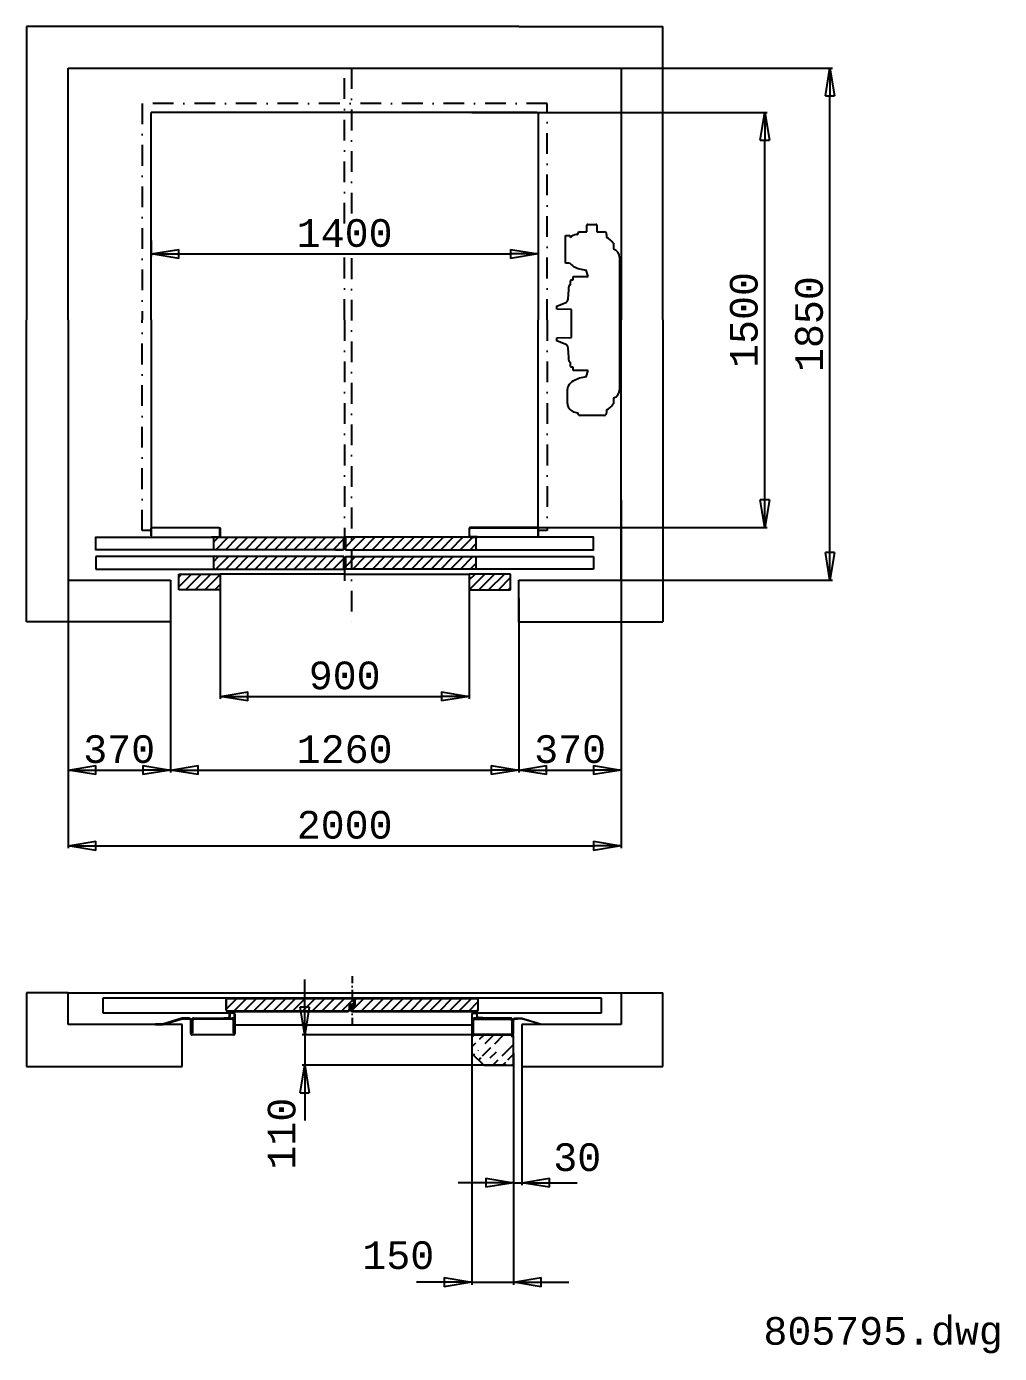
# Model space of a CAD drawing. Extents: x 29716 to 54257, y -8238 to 9896.
# Drawn here: x 29902 to 33419, y -7548 to -2755 of the extents above; entities that cross this region are included whole.
import ezdxf

# ---------------------------------------------------------------- set-up
doc = ezdxf.new("R2010")
doc.units = 0
doc.header["$LTSCALE"] = 50
doc.header["$MEASUREMENT"] = 0
doc.linetypes.add('DASHDOT', pattern=[1, 0.5, -0.25, 0, -0.25])
doc.layers.get('0').update_dxf_attribs({"linetype": 'CONTINUOUS'})
doc.layers.get('Defpoints').update_dxf_attribs({"linetype": 'CONTINUOUS'})
for name, color, linetype in [('CONT_35', 250, 'CONTINUOUS'), ('CONT_70', 5, 'CONTINUOUS'), ('DASHD_35', 40, 'DASHDOT'), ('DIM', 7, 'CONTINUOUS'), ('HATCH_35', 6, 'CONTINUOUS'), ('TEXT_50', 7, 'CONTINUOUS')]:
    doc.layers.add(name, color=color, linetype=linetype)
doc.styles.get("Standard").update_dxf_attribs({"font": 'monotxt'})
doc.dimstyles.get("Standard").update_dxf_attribs({"dimscale": 50, "dimtxt": 2, "dimasz": 2, "dimexe": 0.18, "dimexo": 0, "dimgap": 0.5, "dimtad": 1, "dimdec": 0, "dimrnd": 1, "dimzin": 0, "dimdsep": 46, "dimtxsty": 'Standard', "dimblk": 'CLOSED', "dimcen": 0.09, "dimadec": 0, "dimazin": 0, "dimtfac": 1, "dimtdec": 0, "dimtmove": 2, "dimatfit": 0, "dimldrblk": 'CLOSED', "dimfxl": 1, "dimtolj": 1, "dimtzin": 0, "dimarcsym": 0})
pattern_1 = [(45, (23997.07059427072, -83040.81487310019), (-17.67766952966369, 17.67766952966369), [])]

# ---------------------------------------------------------------- blocks, each defined once
blk = doc.blocks.new('_Closed')
at = {"color": 0, "linetype": 'Continuous', "lineweight": -2}
for p, q in [((-1, 0.1666666666666667), (0, 0)), ((-1, 0.1666666666666667), (-1, -0.1666666666666667)), ((0, 0), (-1, -0.1666666666666667)), ((0, 0), (-1, 0))]:
    blk.add_line(p, q, dxfattribs=at)
blk = doc.blocks.new('*D171')
at = {"layer": 'Defpoints', "color": 0, "transparency": 16777216}
for p in [(31594.35706266694, -6397.323669438657), (30907.97879953669, -6507.352669437328), (31635.61480866692, -6507.352669437328)]:
    blk.add_point(p, dxfattribs=at)
at = {"layer": 'DIM', "color": 0, "lineweight": -2, "transparency": 16777216}
for p, q in [((30907.97879953669, -6297.323669438657), (30907.97879953669, -6197.323669438657)), ((31594.35706266694, -6397.323669438657), (30898.97879953669, -6397.323669438657)), ((30907.97879953669, -6397.323669438657), (30907.97879953669, -6507.352669437328)), ((31635.61480866692, -6507.352669437328), (30898.97879953669, -6507.352669437328)), ((30907.97879953669, -6607.352669437328), (30907.97879953669, -6707.352669437328))]:
    blk.add_line(p, q, dxfattribs=at)
at = {"layer": 'DIM', "color": 0, "lineweight": -2, "transparency": 16777216, "xscale": 100, "yscale": 100, "zscale": 100}
for p, rotation in [((30907.97879953669, -6397.323669438657), 270), ((30907.97879953669, -6507.352669437328), 90)]:
    blk.add_blockref('_Closed', p, dxfattribs=dict(at, rotation=rotation))
at = {"layer": 'DIM', "color": 0, "transparency": 16777216, "insert": (30825.2689341545, -6754.40676505085), "char_height": 100, "attachment_point": 5, "rotation": 90}
blk.add_mtext('\\A1;110', dxfattribs=at)
blk = doc.blocks.new('*D161')
at = {"layer": 'Defpoints', "color": 0, "transparency": 16777216}
for p in [(31512.55568916334, -6444.530486938979), (31662.59918916335, -6463.668721439112), (31662.59918916335, -7291.00609189266)]:
    blk.add_point(p, dxfattribs=at)
at = {"layer": 'DIM', "color": 0, "lineweight": -2, "transparency": 16777216}
for p, q in [((31512.55568916334, -6444.530486938979), (31512.55568916334, -7300.00609189266)), ((31662.59918916335, -6463.668721439112), (31662.59918916335, -7300.00609189266)), ((31412.55568916334, -7291.00609189266), (31312.55568916334, -7291.00609189266)), ((31512.55568916334, -7291.00609189266), (31662.59918916335, -7291.00609189266)), ((31762.59918916335, -7291.00609189266), (31862.59918916335, -7291.00609189266))]:
    blk.add_line(p, q, dxfattribs=at)
at = {"layer": 'DIM', "color": 0, "lineweight": -2, "transparency": 16777216, "xscale": 100, "yscale": 100, "zscale": 100}
blk.add_blockref('_Closed', (31512.55568916334, -7291.00609189266), dxfattribs=at)
at = {"layer": 'DIM', "color": 0, "lineweight": -2, "transparency": 16777216, "xscale": 100, "yscale": 100, "zscale": 100, "rotation": 180}
blk.add_blockref('_Closed', (31662.59918916335, -7291.00609189266), dxfattribs=at)
at = {"layer": 'DIM', "color": 0, "transparency": 16777216, "insert": (31246.3304372216, -7193.960868294495), "char_height": 100, "attachment_point": 5}
blk.add_mtext('\\A1;150', dxfattribs=at)
blk = doc.blocks.new('*D162')
at = {"layer": 'Defpoints', "color": 0, "transparency": 16777216}
for p in [(32052.33618916691, -4465.802199439378), (30052.33618916691, -4539.202199439052), (32052.33618916691, -5714.262199438991)]:
    blk.add_point(p, dxfattribs=at)
at = {"layer": 'DIM', "color": 0, "lineweight": -2, "transparency": 16777216}
for p, q in [((32052.33618916691, -4465.802199439378), (32052.33618916691, -5723.262199438991)), ((30052.33618916691, -4539.202199439052), (30052.33618916691, -5723.262199438991)), ((30152.33618916691, -5714.262199438991), (31952.33618916691, -5714.262199438991))]:
    blk.add_line(p, q, dxfattribs=at)
at = {"layer": 'DIM', "color": 0, "lineweight": -2, "transparency": 16777216, "xscale": 100, "yscale": 100, "zscale": 100, "rotation": 180}
blk.add_blockref('_Closed', (30052.33618916691, -5714.262199438991), dxfattribs=at)
at = {"layer": 'DIM', "color": 0, "lineweight": -2, "transparency": 16777216, "xscale": 100, "yscale": 100, "zscale": 100}
blk.add_blockref('_Closed', (32052.33618916691, -5714.262199438991), dxfattribs=at)
at = {"layer": 'DIM', "color": 0, "transparency": 16777216, "insert": (31052.33618916691, -5639.262199438991), "char_height": 100, "attachment_point": 5}
blk.add_mtext('\\A1;2000', dxfattribs=at)
blk = doc.blocks.new('*D163')
at = {"layer": 'Defpoints', "color": 0, "transparency": 16777216}
for p in [(30422.33618916375, -4821.602199439104), (31682.33618916365, -4834.202199438761), (31682.33618916365, -5440.822199438872)]:
    blk.add_point(p, dxfattribs=at)
at = {"layer": 'DIM', "color": 0, "lineweight": -2, "transparency": 16777216}
for p, q in [((30422.33618916375, -4821.602199439104), (30422.33618916375, -5449.822199438872)), ((31682.33618916365, -4834.202199438761), (31682.33618916365, -5449.822199438872)), ((30522.33618916375, -5440.822199438872), (31582.33618916365, -5440.822199438872))]:
    blk.add_line(p, q, dxfattribs=at)
at = {"layer": 'DIM', "color": 0, "lineweight": -2, "transparency": 16777216, "xscale": 100, "yscale": 100, "zscale": 100, "rotation": 180}
blk.add_blockref('_Closed', (30422.33618916375, -5440.822199438872), dxfattribs=at)
at = {"layer": 'DIM', "color": 0, "lineweight": -2, "transparency": 16777216, "xscale": 100, "yscale": 100, "zscale": 100}
blk.add_blockref('_Closed', (31682.33618916365, -5440.822199438872), dxfattribs=at)
at = {"layer": 'DIM', "color": 0, "transparency": 16777216, "insert": (31052.3361891637, -5365.822199438872), "char_height": 100, "attachment_point": 5}
blk.add_mtext('\\A1;1260', dxfattribs=at)
blk = doc.blocks.new('*D164')
at = {"layer": 'Defpoints', "color": 0, "transparency": 16777216}
for p in [(30602.33618916373, -4768.802199439261), (31502.33618916368, -4763.602199438929), (31502.33618916368, -5174.712199439119)]:
    blk.add_point(p, dxfattribs=at)
at = {"layer": 'DIM', "color": 0, "lineweight": -2, "transparency": 16777216}
for p, q in [((30602.33618916373, -4768.802199439261), (30602.33618916373, -5183.712199439119)), ((31502.33618916368, -4763.602199438929), (31502.33618916368, -5183.712199439119)), ((30702.33618916373, -5174.712199439119), (31402.33618916368, -5174.712199439119))]:
    blk.add_line(p, q, dxfattribs=at)
at = {"layer": 'DIM', "color": 0, "lineweight": -2, "transparency": 16777216, "xscale": 100, "yscale": 100, "zscale": 100, "rotation": 180}
blk.add_blockref('_Closed', (30602.33618916373, -5174.712199439119), dxfattribs=at)
at = {"layer": 'DIM', "color": 0, "lineweight": -2, "transparency": 16777216, "xscale": 100, "yscale": 100, "zscale": 100}
blk.add_blockref('_Closed', (31502.33618916368, -5174.712199439119), dxfattribs=at)
at = {"layer": 'DIM', "color": 0, "transparency": 16777216, "insert": (31052.3361891637, -5099.712199439119), "char_height": 100, "attachment_point": 5}
blk.add_mtext('\\A1;900', dxfattribs=at)
blk = doc.blocks.new('*D165')
at = {"layer": 'Defpoints', "color": 0, "transparency": 16777216}
for p in [(30352.336189163, -3528.302199439378), (31752.33618916368, -3565.002199439215), (31752.33618916368, -3576.502199439011)]:
    blk.add_point(p, dxfattribs=at)
at = {"layer": 'DIM', "color": 0, "lineweight": -2, "transparency": 16777216}
for p, q in [((30352.336189163, -3528.302199439378), (30352.336189163, -3585.502199439011)), ((30452.336189163, -3576.502199439011), (31652.33618916368, -3576.502199439011)), ((31752.33618916368, -3565.002199439215), (31752.33618916368, -3585.502199439011))]:
    blk.add_line(p, q, dxfattribs=at)
at = {"layer": 'DIM', "color": 0, "lineweight": -2, "transparency": 16777216, "xscale": 100, "yscale": 100, "zscale": 100, "rotation": 180}
blk.add_blockref('_Closed', (30352.336189163, -3576.502199439011), dxfattribs=at)
at = {"layer": 'DIM', "color": 0, "lineweight": -2, "transparency": 16777216, "xscale": 100, "yscale": 100, "zscale": 100}
blk.add_blockref('_Closed', (31752.33618916368, -3576.502199439011), dxfattribs=at)
at = {"layer": 'DIM', "color": 0, "transparency": 16777216, "insert": (31052.33618916334, -3501.502199439011), "char_height": 100, "attachment_point": 5}
blk.add_mtext('\\A1;1400', dxfattribs=at)
blk = doc.blocks.new('*D166')
at = {"layer": 'Defpoints', "color": 0, "transparency": 16777216}
for p in [(30052.33618916691, -4653.502199439418), (30422.33618916371, -4836.302199438825), (30422.33618916371, -5440.822199438872)]:
    blk.add_point(p, dxfattribs=at)
at = {"layer": 'DIM', "color": 0, "lineweight": -2, "transparency": 16777216}
for p, q in [((30052.33618916691, -4653.502199439418), (30052.33618916691, -5449.822199438872)), ((30422.33618916371, -4836.302199438825), (30422.33618916371, -5449.822199438872)), ((30152.33618916691, -5440.822199438872), (30322.33618916371, -5440.822199438872))]:
    blk.add_line(p, q, dxfattribs=at)
at = {"layer": 'DIM', "color": 0, "lineweight": -2, "transparency": 16777216, "xscale": 100, "yscale": 100, "zscale": 100, "rotation": 180}
blk.add_blockref('_Closed', (30052.33618916691, -5440.822199438872), dxfattribs=at)
at = {"layer": 'DIM', "color": 0, "lineweight": -2, "transparency": 16777216, "xscale": 100, "yscale": 100, "zscale": 100}
blk.add_blockref('_Closed', (30422.33618916371, -5440.822199438872), dxfattribs=at)
at = {"layer": 'DIM', "color": 0, "transparency": 16777216, "insert": (30237.33618916531, -5365.822199438872), "char_height": 100, "attachment_point": 5}
blk.add_mtext('\\A1;370', dxfattribs=at)
blk = doc.blocks.new('*D167')
at = {"layer": 'Defpoints', "color": 0, "transparency": 16777216}
for p in [(31662.59918916335, -6463.276414139486), (31692.40788916363, -6468.743287539196), (31692.40788916363, -6931.545970383769)]:
    blk.add_point(p, dxfattribs=at)
at = {"layer": 'DIM', "color": 0, "lineweight": -2, "transparency": 16777216}
for p, q in [((31662.59918916335, -6463.276414139486), (31662.59918916335, -6940.545970383769)), ((31692.40788916363, -6468.743287539196), (31692.40788916363, -6940.545970383769)), ((31562.59918916335, -6931.545970383769), (31462.59918916335, -6931.545970383769)), ((31662.59918916335, -6931.545970383769), (31692.40788916363, -6931.545970383769)), ((31792.40788916363, -6931.545970383769), (31892.40788916363, -6931.545970383769))]:
    blk.add_line(p, q, dxfattribs=at)
at = {"layer": 'DIM', "color": 0, "lineweight": -2, "transparency": 16777216, "xscale": 100, "yscale": 100, "zscale": 100}
blk.add_blockref('_Closed', (31662.59918916335, -6931.545970383769), dxfattribs=at)
at = {"layer": 'DIM', "color": 0, "lineweight": -2, "transparency": 16777216, "xscale": 100, "yscale": 100, "zscale": 100, "rotation": 180}
blk.add_blockref('_Closed', (31692.40788916363, -6931.545970383769), dxfattribs=at)
at = {"layer": 'DIM', "color": 0, "transparency": 16777216, "insert": (31893.17854078643, -6839.875619621568), "char_height": 100, "attachment_point": 5}
blk.add_mtext('\\A1;30', dxfattribs=at)
blk = doc.blocks.new('*D168')
at = {"layer": 'Defpoints', "color": 0, "transparency": 16777216}
for p in [(31935.55618916689, -2904.942199439421), (32806.65618916687, -2904.942199439421), (31995.15618916689, -4754.942199439421)]:
    blk.add_point(p, dxfattribs=at)
at = {"layer": 'DIM', "color": 0, "lineweight": -2, "transparency": 16777216}
for p, q in [((31935.55618916689, -2904.942199439421), (32815.65618916687, -2904.942199439421)), ((32806.65618916687, -4654.942199439421), (32806.65618916687, -3004.942199439421)), ((31995.15618916689, -4754.942199439421), (32815.65618916687, -4754.942199439421))]:
    blk.add_line(p, q, dxfattribs=at)
at = {"layer": 'DIM', "color": 0, "lineweight": -2, "transparency": 16777216, "xscale": 100, "yscale": 100, "zscale": 100}
for p, rotation in [((32806.65618916687, -2904.942199439421), 90), ((32806.65618916687, -4754.942199439421), 270)]:
    blk.add_blockref('_Closed', p, dxfattribs=dict(at, rotation=rotation))
at = {"layer": 'DIM', "color": 0, "transparency": 16777216, "insert": (32731.65618916687, -3829.942199439415), "char_height": 100, "attachment_point": 5, "rotation": 90}
blk.add_mtext('\\A1;1850', dxfattribs=at)
blk = doc.blocks.new('*D169')
at = {"layer": 'Defpoints', "color": 0, "transparency": 16777216}
for p in [(31512.45618916646, -3064.942199441458), (32570.8561891669, -3064.942199441458), (31598.05618916712, -4564.942199440003)]:
    blk.add_point(p, dxfattribs=at)
at = {"layer": 'DIM', "color": 0, "lineweight": -2, "transparency": 16777216}
for p, q in [((31512.45618916646, -3064.942199441458), (32579.8561891669, -3064.942199441458)), ((32570.8561891669, -4464.942199440003), (32570.8561891669, -3164.942199441458)), ((31598.05618916712, -4564.942199440003), (32579.8561891669, -4564.942199440003))]:
    blk.add_line(p, q, dxfattribs=at)
at = {"layer": 'DIM', "color": 0, "lineweight": -2, "transparency": 16777216, "xscale": 100, "yscale": 100, "zscale": 100}
for p, rotation in [((32570.8561891669, -3064.942199441458), 90), ((32570.8561891669, -4564.942199440003), 270)]:
    blk.add_blockref('_Closed', p, dxfattribs=dict(at, rotation=rotation))
at = {"layer": 'DIM', "color": 0, "transparency": 16777216, "insert": (32495.8561891669, -3814.942199440725), "char_height": 100, "attachment_point": 5, "rotation": 90}
blk.add_mtext('\\A1;1500', dxfattribs=at)
blk = doc.blocks.new('*D170')
at = {"layer": 'Defpoints', "color": 0, "transparency": 16777216}
for p in [(32052.33618916691, -4654.502199438894), (31682.33618916356, -4819.50219943904), (32052.33618916691, -5440.822199438872)]:
    blk.add_point(p, dxfattribs=at)
at = {"layer": 'DIM', "color": 0, "lineweight": -2, "transparency": 16777216}
for p, q in [((32052.33618916691, -4654.502199438894), (32052.33618916691, -5449.822199438872)), ((31682.33618916356, -4819.50219943904), (31682.33618916356, -5449.822199438872)), ((31782.33618916356, -5440.822199438872), (31952.33618916691, -5440.822199438872))]:
    blk.add_line(p, q, dxfattribs=at)
at = {"layer": 'DIM', "color": 0, "lineweight": -2, "transparency": 16777216, "xscale": 100, "yscale": 100, "zscale": 100, "rotation": 180}
blk.add_blockref('_Closed', (31682.33618916356, -5440.822199438872), dxfattribs=at)
at = {"layer": 'DIM', "color": 0, "lineweight": -2, "transparency": 16777216, "xscale": 100, "yscale": 100, "zscale": 100}
blk.add_blockref('_Closed', (32052.33618916691, -5440.822199438872), dxfattribs=at)
at = {"layer": 'DIM', "color": 0, "transparency": 16777216, "insert": (31867.33618916523, -5365.822199438872), "char_height": 100, "attachment_point": 5}
blk.add_mtext('\\A1;370', dxfattribs=at)

msp = doc.modelspace()

# ---------------------------------------------------------------- hatches: boundary and pattern name
at = {"layer": 'HATCH_35'}
h = msp.add_hatch(dxfattribs=at)
h.set_pattern_fill('ANSI31', color=256, scale=200, style=0)
h.set_pattern_definition(pattern_1)
h.paths.add_polyline_path([(31049.83618916373, -4644.942199438839), (31049.83618916369, -4599.94219943913), (30577.83618916366, -4599.94219943913), (30577.83618916371, -4644.942199438839)])
h = msp.add_hatch(dxfattribs=at)
h.set_pattern_fill('ANSI31', color=256, scale=200, style=0)
h.set_pattern_definition(pattern_1)
h.paths.add_polyline_path([(31077.33618916697, -4599.94219943913), (31054.83618916375, -4599.94219943913), (31054.83618916371, -4644.942199438839), (31077.33618916697, -4644.942199438839)])
h.paths.add_polyline_path([(31077.33618916697, -4599.94219943913), (31077.33618916697, -4644.942199438839), (31526.83618916373, -4644.942199438839), (31526.83618916378, -4599.942199441196), (31507.33618916362, -4599.942199441196)])
h.paths.add_polyline_path([(31054.83618916366, -4714.942199439275), (31077.33618916697, -4714.942199439275), (31077.33618916697, -4669.942199438839), (31054.83618916371, -4669.942199438839)])
h.paths.add_polyline_path([(31077.33618916697, -4669.942199438839), (31077.33618916697, -4714.942199439275), (31526.83618916373, -4714.942199439275), (31526.83618916373, -4669.942199438839)])
h = msp.add_hatch(dxfattribs=at)
h.set_pattern_fill('ANSI31', color=256, scale=200, style=0)
h.set_pattern_definition(pattern_1)
h.paths.add_polyline_path([(30577.83618916371, -4669.942199438839), (30577.83618916371, -4714.942199439275), (31049.83618916382, -4714.942199439275), (31049.83618916373, -4669.942199438839)])
h = msp.add_hatch(dxfattribs=at)
h.set_pattern_fill('ANSI31', color=256, scale=200, style=0)
h.set_pattern_definition(pattern_1)
h.paths.add_polyline_path([(30602.33618916374, -4789.942199436248), (30602.33618916379, -4732.94219943555), (30452.33618916393, -4732.942199436277), (30452.33618916379, -4789.942199439886)])
h = msp.add_hatch(dxfattribs=at)
h.set_pattern_fill('ANSI31', color=256, scale=200, style=0)
h.set_pattern_definition(pattern_1)
h.paths.add_polyline_path([(31502.3361891637, -4732.94219943555), (31502.3361891637, -4789.942199436248), (31652.33618916365, -4789.942199439886), (31652.33618916351, -4732.942199436277)])
h = msp.add_hatch(dxfattribs=at)
h.set_pattern_fill('ANSI31', color=256, scale=200, style=0)
h.set_pattern_definition(pattern_1)
edge = h.paths.add_edge_path()
edge.add_line((31064.59562916668, -6311.44017943798), (30628.81643916, -6311.44017943798))
edge.add_arc((30628.81643916, -6307.199019438033), 4.241159999981075, 180, 270)
edge.add_arc((30628.81643916, -6270.088869437953), 4.241159999838836, 90, 180)
edge.add_line((30628.81643916, -6265.847709438006), (31080.49997916666, -6265.847709438006))
edge.add_arc((31064.59562916668, -6307.199019438033), 4.241159999999156, 270, 360)
edge.add_line((31068.83678916667, -6293.415249438024), (31068.83678916667, -6307.199019438033))
edge.add_arc((31074.13823916665, -6293.415249438024), 5.301449999998192, 90, 180)
edge.add_line((31080.49997916666, -6288.113799437909), (31074.13823916665, -6288.113799437909))
edge.add_arc((31080.49997916666, -6283.872639437962), 4.241159999996745, 270, 360)
edge.add_line((31084.74113916665, -6270.088869437953), (31084.74113916665, -6283.872639437962))
edge.add_arc((31080.49997916666, -6270.088869437953), 4.241159999999758, 0, 90)
h = msp.add_hatch(dxfattribs=at)
h.set_pattern_fill('ANSI31', color=256, scale=200, style=0)
h.set_pattern_definition(pattern_1)
edge = h.paths.add_edge_path()
edge.add_line((31530.06293916684, -6311.44017943798), (31078.37939916664, -6311.44017943798))
edge.add_arc((31078.37939916664, -6307.199019438033), 4.241159999999758, 180, 270, ccw=False)
edge.add_line((31074.13823916665, -6307.199019438033), (31074.13823916665, -6298.71669943814))
edge.add_arc((31078.37939916664, -6298.71669943814), 4.241160000000361, 90, 180, ccw=False)
edge.add_line((31078.37939916664, -6294.475539438193), (31084.31702316668, -6294.475539438193))
edge.add_arc((31084.31702316668, -6288.74997343801), 5.72556599999901, 270, 360)
edge.add_line((31090.04258916668, -6288.74997343801), (31090.04258916668, -6270.088869437953))
edge.add_arc((31094.28374916667, -6270.088869437953), 4.241159999999758, 90, 180, ccw=False)
edge.add_line((31094.28374916667, -6265.847709438006), (31530.06293916684, -6265.847709438006))
edge.add_arc((31530.06293916684, -6270.088869437953), 4.241159999998553, 0, 90, ccw=False)
edge.add_line((31534.30409916684, -6270.088869437953), (31534.30409916684, -6307.199019438033))
edge.add_arc((31530.06293916684, -6307.199019438033), 4.241159999998553, -90, 0, ccw=False)
h = msp.add_hatch(dxfattribs=at)
h.set_pattern_fill('ANSI31', color=256, scale=200, style=0)
h.set_pattern_definition(pattern_1)
edge = h.paths.add_edge_path()
edge.add_arc((31658.35802916337, -6503.111509437264), 4.241159999999758, 270, 360)
edge.add_line((31556.72403515555, -6507.352669437211), (31658.35802916337, -6507.352669437211))
edge.add_arc((31516.79684916335, -6463.184323445427), 4.241159999999758, 180, 225.0000000003682)
edge.add_line((31513.79789616726, -6466.183276441559), (31553.72508215946, -6506.110462433396))
edge.add_arc((31516.79684916335, -6401.56482943776), 4.241159999999758, 90, 180)
edge.add_line((31512.55568916336, -6401.56482943776), (31512.55568916336, -6463.184323445427))
edge.add_arc((31658.35802916337, -6401.564829439943), 4.241159999999758, 0, 90)
edge.add_line((31517.85713916343, -6397.32366943563), (31658.35802916346, -6397.323669439268))
edge.add_line((31662.59918916336, -6503.111509437264), (31662.59918916336, -6401.564829439943))
h.paths.add_polyline_path([(30900.2689341545, -6912.740098384184), (30900.2689341545, -6596.073431717517), (30750.2689341545, -6596.073431717517), (30750.2689341545, -6912.740098384184)], flags=9)

# ---------------------------------------------------------------- linework, layer by layer
at = {"layer": 'CONT_35', "ltscale": 3}
for p, q in [((31747.33618914081, -3064.942199437703), (30352.33618916333, -3064.942199458804)), ((30352.33618916283, -3814.942199439159), (30352.33618916333, -3064.942199458804)), ((31752.33618916338, -3064.942199438431), (31752.33618916388, -3814.942199439159)), ((31902.9144876187, -3496.150857813248), (31928.11618916414, -3496.146588250033)), ((31928.11618916414, -3496.146588250033), (31928.11618916414, -3472.640297076489)), ((31931.11618916411, -3469.640297076606), (31960.8561891641, -3469.640297076606)), ((31963.85618916413, -3472.640297076489), (31963.85618916417, -3496.140533334895)), ((31963.85618916417, -3496.140533334895), (31990.5933080334, -3496.136003648192)), ((31990.5933080334, -3496.136003648192), (31990.59331027212, -3496.13600395451)), ((31850.40618897112, -3609.189444270944), (31850.40618897112, -3509.689444270683)), ((31850.40618897112, -3509.689444270683), (31867.90618897114, -3509.689444270683)), ((31867.90618897114, -3509.689444270683), (31867.90618897114, -3517.436126882879)), ((31874.01664557876, -3512.158618892047), (31874.0385271056, -3512.145511344627)), ((31894.61961392546, -3505.726917588529), (31894.64591207254, -3505.725207966955)), ((31998.96627885411, -3505.731790877237), (31998.96627885411, -3516.729979350842)), ((32022.86615432128, -3537.425951523531), (32024.73244864006, -3537.93947489967)), ((32024.73244864006, -3537.93947489967), (32024.73244864006, -3559.679474899806)), ((32046.40618897089, -3588.122394222503), (32046.40618897108, -4067.762004656018)), ((31865.0936837859, -3609.189444270944), (31850.40618897112, -3609.189444270944)), ((31932.07900949816, -3657.982199502206), (31925.10809218372, -3634.931300084193)), ((31868.83618919494, -3688.084082547633), (31868.83618919494, -3673.381885714392)), ((31871.83618919491, -3670.381885714508), (31878.83618916423, -3670.381885714508)), ((31878.83618916423, -3657.982199502206), (31932.07900949816, -3657.982199502206)), ((31878.83618916423, -3670.381885714508), (31878.83618916423, -3657.982199502206)), ((31859.78941302612, -3739.202437777479), (31862.33618916401, -3704.942199315613)), ((31862.33618916401, -3704.942199315613), (31862.33618916396, -3695.942199376353)), ((31818.83618915887, -3763.942199438955), (31821.80112473408, -3763.849715494055)), ((31818.83618915883, -3775.942199438489), (31818.83618915887, -3763.942199438955)), ((31872.33618916391, -3777.478464147774), (31818.83618915883, -3775.942199438489)), ((31821.80112473408, -3763.849715494055), (31849.74588948232, -3753.474618487874)), ((31872.33618916391, -3878.405934730748), (31872.33618916391, -3777.478464147774)), ((30352.33618916283, -3814.942199439159), (30352.33618916333, -4564.942199439159)), ((31752.33618916338, -4564.942199439159), (31752.33618916388, -3814.942199439159)), ((31818.83618915883, -3879.942199440032), (31872.33618916391, -3878.405934730748)), ((31818.83618915887, -3891.942199439566), (31818.83618915883, -3879.942199440032)), ((31821.80112473408, -3892.034683384466), (31818.83618915887, -3891.942199439566)), ((31849.74588948232, -3902.409780390647), (31821.80112473408, -3892.034683384466)), ((31862.33618916401, -3950.942199562908), (31859.78941302612, -3916.681961101042)), ((31862.33618916396, -3959.942199501441), (31862.33618916401, -3950.942199562908)), ((31868.83618919494, -3982.50251316413), (31868.83618919494, -3967.800316330889)), ((31878.83618916423, -3985.502513164013), (31871.83618919491, -3985.502513164013)), ((31878.83618916423, -3997.902199376315), (31878.83618916423, -3985.502513164013)), ((31932.07900949816, -3997.902199376315), (31878.83618916423, -3997.902199376315)), ((31925.10809218372, -4020.953098794328), (31932.07900949816, -3997.902199376315)), ((31857.39282229872, -4117.185688776138), (31857.39282229872, -4064.923941471264)), ((32024.7324486401, -4117.944923978851), (32022.86615432128, -4118.45844735499)), ((32024.7324486401, -4096.204923978715), (32024.7324486401, -4117.944923978851)), ((31990.59330773013, -4159.74839301189), (31902.9144876187, -4159.733541065273)), ((31998.96627885411, -4139.154419527679), (31998.96627885411, -4150.152605741371)), ((30577.83618916366, -4599.942199439013), (30577.83618916371, -4644.942199438722)), ((31049.83618916373, -4644.942199438722), (31049.83618916369, -4599.942199439013)), ((31054.83618916375, -4599.942199439013), (31054.83618916371, -4644.942199438722)), ((31502.33618916365, -4569.942199441633), (31502.33618916365, -4594.942199441633)), ((31503.33618916363, -4594.942199441633), (31503.33618916363, -4569.942199441633)), ((31747.33618916345, -4564.942199437703), (31507.33618916367, -4564.942199441341)), ((31507.33618916358, -4565.942199441545), (31747.3361891635, -4565.942199437907)), ((31532.33618916367, -4598.94219944172), (31507.33618916362, -4598.94219944172)), ((31507.33618916362, -4599.942199441196), (31532.33618916367, -4599.942199441196)), ((31526.83618916378, -4599.942199439013), (31526.83618916373, -4644.942199438722)), ((31532.33618916367, -4599.942199441196), (31532.33618916367, -4598.94219944172)), ((31751.33618916354, -4569.942199437995), (31751.33618916336, -4594.942199437995)), ((31751.33618916336, -4594.942199437995), (31752.33618916333, -4594.942199437267)), ((31752.33618916333, -4594.942199437267), (31752.33618916351, -4569.942199437995)), ((31019.83618916371, -4644.942199438722), (31044.83618916371, -4644.942199438722)), ((30152.33618916402, -4669.942199438722), (30152.33618916402, -4714.942199439159)), ((30577.83618916371, -4669.942199438722), (30577.83618916371, -4714.942199439159)), ((31049.83618916382, -4714.942199439159), (31049.83618916373, -4669.942199438722)), ((31054.83618916371, -4669.942199438722), (31054.83618916366, -4714.942199439159)), ((31526.83618916373, -4669.942199438722), (31526.83618916373, -4714.942199439159)), ((31952.33618916347, -4669.942199438722), (31952.33618916347, -4714.942199439159)), ((30452.33618916393, -4732.942199436277), (30602.33618916379, -4732.94219943555)), ((30452.33618916379, -4789.942199439886), (30452.33618916393, -4732.942199436277)), ((31052.33618916374, -4732.94219943555), (30602.33618916361, -4732.94219943555)), ((30602.33618916379, -4732.94219943555), (30602.33618916374, -4789.942199436248)), ((31052.3361891637, -4732.94219943555), (31502.33618916383, -4732.94219943555)), ((31652.33618916351, -4732.942199436277), (31502.3361891637, -4732.94219943555)), ((31502.3361891637, -4732.94219943555), (31502.3361891637, -4789.942199436248)), ((31652.33618916365, -4789.942199439886), (31652.33618916351, -4732.942199436277)), ((30602.33618916374, -4789.942199436248), (30452.33618916379, -4789.942199439886)), ((31502.3361891637, -4789.942199436248), (31652.33618916365, -4789.942199439886))]:
    msp.add_line(p, q, dxfattribs=at)
at = {"layer": 'CONT_35'}
for p, q in [((30052.33618916693, -6245.702199439168), (32052.33618916691, -6245.702199439168)), ((31980.68618916956, -6264.787419437837), (30178.19318916378, -6264.787419438565)), ((30178.19318916378, -6264.787419438565), (30178.19318916378, -6317.801919438264)), ((30623.51498916016, -6270.088869437953), (30623.51498916002, -6307.199019438033)), ((30624.57527916001, -6307.199019438033), (30624.57527916014, -6270.088869437953)), ((31080.49997916666, -6264.787419437837), (30628.81643916, -6264.787419438565)), ((30628.81643916, -6265.847709438006), (31080.49997916666, -6265.847709438006)), ((31084.74113916665, -6270.088869437953), (31084.74113916665, -6283.872639437962)), ((31085.80142916664, -6283.872639437962), (31085.80142916664, -6270.088869437953)), ((31088.98229916664, -6270.088869437953), (31088.98229916664, -6288.74997343801)), ((31090.04258916668, -6288.74997343801), (31090.04258916668, -6270.088869437953)), ((31530.06293916684, -6264.787419437837), (31094.28374916667, -6264.787419437837)), ((31094.28374916667, -6265.847709438006), (31530.06293916684, -6265.847709438006)), ((31534.30409916684, -6270.088869437953), (31534.30409916684, -6307.199019438033)), ((31535.36438916683, -6307.199019438033), (31535.36438916683, -6270.088869437953)), ((31980.68618916956, -6317.801919438264), (31980.68618916956, -6264.787419437837)), ((30178.19318916378, -6317.801919438264), (30650.02223916355, -6317.801919438264)), ((31064.59562916668, -6311.44017943798), (30628.81643916, -6311.44017943798)), ((30628.81643916, -6312.500469437421), (31064.59562916668, -6312.500469438149)), ((30636.23846916464, -6331.585689435363), (30636.23846916413, -6323.103369435469)), ((30637.29875916408, -6323.103369435469), (30637.29875916453, -6331.585689434635)), ((30641.53991916412, -6317.801919435354), (30650.02223916355, -6317.801919435354)), ((30650.02223916355, -6318.862209435522), (30641.5399191638, -6318.862209435522)), ((30654.26339916354, -6392.022219435515), (30654.26339916354, -6323.103369435469)), ((30655.32368916353, -6323.103369435469), (30655.32368916353, -6392.022219435515)), ((31068.83678916667, -6293.415249438024), (31068.83678916667, -6307.199019438033)), ((31069.89707916666, -6307.199019438033), (31069.89707916666, -6293.415249438024)), ((31073.07794916666, -6298.71669943814), (31073.07794916666, -6307.199019438033)), ((31080.49997916666, -6288.113799437909), (31074.13823916665, -6288.113799437909)), ((31074.13823916665, -6289.174089438077), (31080.49997916666, -6289.174089438077)), ((31074.13823916665, -6307.199019438033), (31074.13823916665, -6298.71669943814)), ((31084.31702316668, -6293.415249438024), (31078.37939916664, -6293.415249438024)), ((31078.37939916664, -6294.475539438193), (31084.31702316668, -6294.475539438193)), ((31530.06293916684, -6311.44017943798), (31078.37939916664, -6311.44017943798)), ((31078.37939916664, -6312.500469438149), (31530.06293916684, -6312.500469438149)), ((31512.5556891634, -6323.103369435469), (31512.5556891634, -6392.022219435515)), ((31513.61597916339, -6392.022219435515), (31513.61597916339, -6323.103369435469)), ((31517.85713916343, -6317.801919438264), (31980.68618916956, -6317.801919438264)), ((31526.33945916282, -6317.801919435354), (31517.85713916343, -6317.801919435354)), ((31517.85713916343, -6318.862209435522), (31526.33945916314, -6318.862209435522)), ((31530.58061916291, -6323.103369435469), (31530.5806191624, -6331.585689434635)), ((31531.64090916235, -6331.585689435363), (31531.64090916284, -6323.103369436197)), ((30465.53177916373, -6337.417284438473), (30395.4001876805, -6358.623084438207)), ((30395.4001876805, -6360.213519437732), (30465.53177916373, -6339.007719437998)), ((30492.03902916372, -6337.417284438473), (30465.53177916373, -6337.417284438473)), ((30465.53177916373, -6339.007719437998), (30492.03902916372, -6339.007719437998)), ((30481.43612916371, -6339.007719442364), (30492.0390291624, -6339.007719439453)), ((30481.43612916371, -6340.068009438167), (30481.43612916371, -6339.007719442364)), ((30492.03902916372, -6340.068009438167), (30481.43612916371, -6340.068009438167)), ((30492.03902916372, -6339.007719437998), (30492.03902916372, -6337.417284438473)), ((30496.28018916357, -6392.022219439153), (30496.28018916371, -6344.309169438114)), ((30497.34047916369, -6344.309169439569), (30497.3404791636, -6392.022219439153)), ((30498.40076916755, -6390.961929435346), (30498.40076916668, -6345.369459435372)), ((30502.64192916613, -6345.369459435372), (30502.64192916813, -6390.961929435346)), ((30506.88308916612, -6336.887139435478), (30645.78107916411, -6336.887139434751)), ((30645.78107916434, -6341.128299434698), (30506.88308916594, -6341.128299435425)), ((30616.09295916657, -6336.887139435478), (30616.09295916511, -6335.82684943531)), ((30616.09295916511, -6335.82684943531), (30631.99730916487, -6335.82684943531)), ((30631.99730916455, -6336.887139434751), (30616.09295916657, -6336.887139435478)), ((30650.02223916633, -6390.961929434618), (30650.02223916433, -6345.369459434644)), ((30654.2633991645, -6345.369459434644), (30654.26339916636, -6390.961929434618)), ((31512.5556891634, -6362.864244438154), (30655.3236891634, -6362.864244438154)), ((31513.61597916248, -6345.369459434644), (31513.61597916057, -6390.961929434618)), ((31517.85713916061, -6390.961929434618), (31517.85713916261, -6345.369459434644)), ((31651.99628916082, -6336.887139435478), (31522.09829916287, -6336.887139434751)), ((31522.0982991626, -6341.128299434698), (31651.996289161, -6341.128299435425)), ((31551.78641916182, -6335.82684943531), (31535.88206916211, -6335.82684943531)), ((31535.88206916238, -6336.887139435478), (31551.78641916037, -6336.887139435478)), ((31551.78641916037, -6336.887139435478), (31551.78641916182, -6335.82684943531)), ((31656.23744916081, -6345.369459435372), (31656.23744915876, -6390.961929435346)), ((31660.47860915939, -6390.961929435346), (31660.4786091603, -6345.369459435372)), ((31661.53889916324, -6344.309169439569), (31661.53889916333, -6392.022219439153)), ((31662.59918916336, -6392.022219439153), (31662.59918916323, -6344.309169438114)), ((31666.84034916322, -6337.417284438473), (31693.34759916325, -6337.417284438473)), ((31666.84034916322, -6339.007719437998), (31666.84034916322, -6337.417284438473)), ((31693.34759916325, -6339.007719437998), (31666.84034916322, -6339.007719437998)), ((31677.44324916323, -6339.007719442364), (31666.84034916454, -6339.007719439453)), ((31666.84034916322, -6340.068009438167), (31677.44324916323, -6340.068009438167)), ((31677.44324916323, -6340.068009438167), (31677.44324916323, -6339.007719442364)), ((31693.34759916325, -6337.417284438473), (31763.47919064649, -6358.623084438207)), ((31763.47919064649, -6360.21351943846), (31693.34759916325, -6339.007719437998)), ((31763.47919064649, -6358.623084438207), (31789.98443518337, -6358.623084438207)), ((31789.98443518337, -6360.21351943846), (31763.47919064649, -6360.21351943846)), ((31789.98443518337, -6360.21351943846), (31789.98443518337, -6358.623084438207)), ((30502.64192916813, -6390.961929435346), (30498.40076916755, -6390.961929435346)), ((30501.58163916369, -6396.263379439099), (30650.02223916365, -6396.263379435462)), ((30650.02223916351, -6397.32366943563), (30501.58163916369, -6397.323669439268)), ((30654.26339916636, -6390.961929434618), (30650.02223916633, -6390.961929434618)), ((31512.55568916336, -6401.56482943776), (31512.55568916336, -6463.184323445427)), ((31513.61597916057, -6390.961929434618), (31517.85713916061, -6390.961929434618)), ((31516.79684916335, -6397.323669437085), (31658.35802916342, -6397.323669439268)), ((31657.29773916325, -6396.263379439827), (31517.85713916329, -6396.263379435462)), ((31517.85713916343, -6397.32366943563), (31658.35802916346, -6397.323669439268)), ((31656.23744915876, -6390.961929435346), (31660.47860915939, -6390.961929435346)), ((31662.59918916336, -6503.111509437264), (31662.59918916336, -6401.564829439943)), ((31513.79789616726, -6466.183276441559), (31553.72508215946, -6506.110462433396)), ((31556.72403515555, -6507.352669437211), (31658.35802916337, -6507.352669437211))]:
    msp.add_line(p, q, dxfattribs=at)
at = {"layer": 'CONT_35', "ltscale": 3}
for points in [[(31049.83618916371, -4644.942199438839), (30577.83618916369, -4644.942199438839), (30152.336189164, -4644.942199438839), (30152.336189164, -4599.94219943913), (30577.83618916365, -4599.94219943913), (31049.83618916367, -4599.94219943913)], [(31054.83618916369, -4644.942199438839), (31526.83618916371, -4644.942199438839), (31952.33618916345, -4644.942199438839), (31952.33618916345, -4599.94219943913), (31526.83618916376, -4599.94219943913), (31054.83618916373, -4599.94219943913)], [(31049.83618916371, -4669.942199438839), (30577.83618916369, -4669.942199438839), (30152.336189164, -4669.942199438839)], [(31054.83618916369, -4669.942199438839), (31526.83618916371, -4669.942199438839), (31952.33618916345, -4669.942199438839)], [(30152.336189164, -4714.942199439275), (30577.83618916369, -4714.942199439275), (31049.83618916381, -4714.942199439275)], [(31952.33618916345, -4714.942199439275), (31526.83618916371, -4714.942199439275), (31054.83618916364, -4714.942199439275)]]:
    msp.add_lwpolyline(points, dxfattribs=at)
msp.add_lwpolyline([(30352.33618916336, -4594.942199438111), (30352.33618916336, -4569.942199438111, -0.4142135623774134), (30357.3361891632, -4564.942199438548), (30597.33618916357, -4564.942199442185, -0.4142135623687663), (30602.33618916363, -4569.942199441749), (30602.33618916363, -4594.942199441749, -0.4142135623728245), (30597.33618916366, -4599.94219944204), (30572.33618916362, -4599.94219944204), (30572.33618916362, -4598.942199441836), (30597.33618916366, -4598.942199441836, 0.4142135623728349), (30601.33618916366, -4594.942199441749), (30601.33618916366, -4569.942199441749, 0.4142135623687767), (30597.33618916371, -4565.942199441662), (30357.33618916315, -4565.942199438024, 0.4142135623774134), (30353.33618916311, -4569.942199438111), (30353.33618916334, -4594.942199438111)], format="xyb", close=True, dxfattribs=at)
for centre, radius, start, end in [((31904.33099138169, -3505.73179313715), 9.685081547884856, 98.41003294036479, 179.9610429216709), ((31931.11618916411, -3472.640297076489), 2.999999999999403, 90, 180), ((31960.8561891641, -3472.640297076489), 3.000000000000114, 0, 90), ((31989.28119954496, -3505.731790877237), 9.685079309156574, 0, 82.21376534353593), ((31906.90198335617, -3556.410435316414), 55.13319052582604, 126.6175526429118, 135.015788800008), ((31897.59315482058, -3551.467223755665), 45.83685802675459, 93.7195191050195, 120.9225973663144), ((31978.16991752145, -3564.893655521067), 52.46168456092105, 31.57246175408027, 66.64602910651877), ((32016.90618897098, -3588.122394222503), 29.49999999992468, 0, 74.61540236043611), ((31906.90198335617, -3573.248732193954), 55.13319052582909, 220.6841647873389, 240.6322368459303), ((31937.54328970451, -3511.781798258656), 123.7757405038324, 242.2251073990376, 264.2340206137656), ((31870.33618916423, -3695.942199376353), 8.000000000253493, 100.8069226507709, 180), ((31871.83618919491, -3673.381885714392), 3.000000000000824, 90, 180), ((31842.83618916394, -3737.942199438751), 16.99999999970223, 293.9822091778213, 355.7486684056333), ((31842.83618916394, -3917.942199439042), 16.99999999970053, 4.251331593535344, 66.01779082217864), ((31870.33618916423, -3959.942199501441), 8.00000000025309, 180, 259.1930773492291), ((31871.83618919491, -3982.50251316413), 3.000000000002956, 180, 270), ((31937.54328970451, -4144.102600619865), 123.7757405038306, 95.76597938623442, 117.7748926009624), ((31885.13482527675, -4065.364705415325), 27.74550417794639, 155.3135466419158, 179.0897633028663), ((31906.90198335617, -4082.635666684567), 55.13319052582574, 119.3677631540697, 148.4366957382693), ((32016.90618897098, -4067.762004656018), 29.50000000008473, 285.3845976393494, 0), ((31885.13482527675, -4116.744924831349), 27.74550417794776, 180.9102366971337, 204.6864533580842), ((31978.16991752145, -4090.990743356727), 52.46168456091972, 293.3539708934812, 328.4275382459197), ((31906.90198335617, -4099.473963562107), 55.13319052582628, 211.5633042617307, 233.3824473570882), ((31897.56453603906, -4104.415314637939), 45.82374745711011, 239.0774026336856, 266.3482230169993), ((31904.33099138169, -4150.152605741371), 9.685081547886407, 179.9610429216709, 261.5899670596352), ((31989.28119954496, -4150.152605741371), 9.685079309159761, 277.786219478353, 0), ((31507.33618916376, -4569.942199441633), 5.000000000125482, 90.00000000083378, 180), ((31507.33618916362, -4594.942199441633), 4.999999999998295, 180, 270), ((31507.33618916362, -4569.942199441633), 4.000000000000981, 90.00000000083378, 180), ((31507.33618916362, -4594.942199441633), 4.000000000002046, 180, 270), ((31747.33618916354, -4569.942199437995), 4.999999999986926, 0, 90.00000000083378), ((31747.33618916359, -4569.942199437995), 3.999999999970782, 0, 90.00000000083378)]:
    msp.add_arc(centre, radius, start, end, dxfattribs=at)
at = {"layer": 'CONT_35'}
for centre, radius, start, end in [((30628.81643916, -6270.088869437953), 5.301449999868008, 90, 180), ((30628.81643916, -6270.088869437953), 4.241159999838836, 90, 180), ((31080.49997916666, -6270.088869437953), 5.301449999999397, 0, 90), ((31080.49997916666, -6270.088869437953), 4.241159999999758, 0, 90), ((31094.28374916667, -6270.088869437953), 5.301449999999999, 90, 180), ((31094.28374916667, -6270.088869437953), 4.241159999999758, 90, 180), ((31530.06293916684, -6270.088869437953), 5.301450000003615, 0, 90), ((31530.06293916684, -6270.088869437953), 4.241159999998553, 0, 90), ((30628.81643916, -6307.199019438033), 5.301450000008438, 180, 270), ((30628.81643916, -6307.199019438033), 4.241159999981075, 180, 270), ((30641.53991916412, -6323.103369435469), 5.301449999998794, 90, 180), ((30641.5399191638, -6323.103369435469), 4.241159999753854, 90, 180), ((30650.02223916355, -6323.103369435469), 5.301450000000601, 0, 90), ((30650.02223916355, -6323.103369435469), 4.241159999999758, 0, 90), ((31064.59562916668, -6307.199019438033), 4.241159999999156, 270, 0), ((31064.59562916668, -6307.199019438033), 5.301449999999397, 270, 0), ((31074.13823916665, -6293.415249438024), 5.301449999998192, 90, 180), ((31074.13823916665, -6293.415249438024), 4.241159999999156, 90, 180), ((31078.37939916664, -6298.71669943814), 5.301449999999397, 90, 180), ((31078.37939916664, -6307.199019438033), 5.301450000000601, 180, 270), ((31078.37939916664, -6298.71669943814), 4.241160000000361, 90, 180), ((31078.37939916664, -6307.199019438033), 4.241159999999758, 180, 270), ((31080.49997916666, -6283.872639437962), 4.241159999996745, 270, 0), ((31080.49997916666, -6283.872639437962), 5.301449999988548, 270, 0), ((31084.31702316668, -6288.74997343801), 5.72556599999901, 270, 0), ((31084.31702316668, -6288.74997343801), 4.66527599999877, 270, 0), ((31517.85713916343, -6323.103369435469), 5.301449999999999, 90, 180), ((31517.85713916343, -6323.103369435469), 4.241160000000963, 90, 180), ((31526.33945916282, -6323.103369435469), 5.301449999999999, 0, 90), ((31526.33945916314, -6323.103369435469), 4.241159999753854, 0, 90), ((31530.06293916684, -6307.199019438033), 4.241159999998553, 270, 0), ((31530.06293916684, -6307.199019438033), 5.301450000010847, 270, 0), ((30492.03902916372, -6344.309169439569), 5.301449999986136, 0, 90.00000001417398), ((30492.03902916372, -6344.309169438114), 4.241159999999758, 0, 90), ((30506.88308916617, -6345.369459435372), 8.482319999507107, 90.00000000041689, 180), ((30506.88308916594, -6345.369459434644), 4.241159999814126, 90, 180), ((30631.99730916451, -6331.585689435363), 5.301450000034957, 270.0000000004169, 0), ((30631.99730916487, -6331.585689435363), 4.241159999752047, 270, 0), ((30645.78107916415, -6345.369459435372), 8.482320000347277, 0, 90.00000000041689), ((30645.78107916434, -6345.369459434644), 4.241159999988307, 0, 90), ((31522.09829916283, -6345.369459435372), 8.482320000347277, 89.99999999958312, 180), ((31522.0982991626, -6345.369459434644), 4.241159999990115, 89.99999999979156, 180), ((31535.88206916243, -6331.585689435363), 5.301450000033751, 180, 269.9999999995831), ((31535.88206916211, -6331.585689435363), 4.241159999753854, 180, 270), ((31651.99628916077, -6345.369459435372), 8.482319999507709, 0, 89.99999999958312), ((31651.996289161, -6345.369459435372), 4.24115999981292, 0, 89.99999999979156), ((31666.84034916322, -6344.309169439569), 5.301449999987945, 89.99999998582602, 180), ((31666.84034916322, -6344.309169438114), 4.241159999998553, 90, 180), ((30501.5816391636, -6392.022219439153), 5.301449999988548, 180, 270.0000000014591), ((30501.5816391636, -6392.022219439153), 4.24116000000217, 180, 270.0000000014591), ((30650.02223916351, -6392.022219435515), 4.241160000000963, 270.0000000014591, 0), ((30650.02223916342, -6392.022219435515), 5.301450000131389, 270.0000000014591, 0), ((31517.85713916352, -6392.022219435515), 5.301450000130183, 180, 269.9999999985409), ((31516.79684916335, -6401.56482943776), 4.241159999999758, 90, 180), ((31517.85713916343, -6392.022219435515), 4.241160000000963, 180, 269.9999999985409), ((31657.29773916334, -6392.022219439153), 4.24116000000217, 269.9999999985409, 0), ((31657.29773916339, -6392.02221943988), 5.301449999987945, 269.9999999985409, 0), ((31658.35802916337, -6401.564829439943), 4.241159999999758, 0, 90), ((31516.79684916335, -6463.184323445427), 4.241159999999758, 180, 225.0000000003682), ((31658.35802916337, -6503.111509437264), 4.241159999999758, 270, 0)]:
    msp.add_arc(centre, radius, start, end, dxfattribs=at)
at = {"layer": 'CONT_70', "ltscale": 3}
for p, q in [((31682.3361891624, -2754.942199439304), (29902.33618916693, -2754.942199439304)), ((29902.33618916693, -2754.942199439304), (29902.33618916697, -3814.942199439159)), ((31682.33618916408, -2754.942199439304), (32202.33618916693, -2754.942199439304)), ((32202.33618916697, -3814.942199439159), (32202.33618916693, -2754.942199439304)), ((30052.33618916693, -2904.942199439304), (31682.3361891629, -2904.942199439304)), ((30052.33618916697, -3814.942199439159), (30052.33618916693, -2904.942199439304)), ((31682.3361891629, -2904.942199439304), (32052.33618916693, -2904.942199439304)), ((32052.33618916693, -2904.942199439304), (32052.33618916697, -3814.942199439159)), ((29902.33618916693, -4904.942199439304), (29902.33618916697, -3814.942199439159)), ((30052.33618916697, -3814.942199439159), (30052.33618916693, -4754.942199439304)), ((32052.33618916693, -4754.942199439304), (32052.33618916697, -3814.942199439159)), ((32202.33618916697, -3814.942199439159), (32202.33618916693, -4904.942199439304)), ((30052.33618916693, -4754.942199439304), (30422.33618916409, -4754.942199439304)), ((30422.33618916409, -4754.942199439304), (30422.33618916354, -4904.942199439304)), ((31682.3361891629, -4754.942199438577), (32052.33618916693, -4754.942199439304)), ((31682.33618916408, -4904.942199438577), (31682.3361891629, -4754.942199438577)), ((30422.33618916354, -4904.942199439304), (29902.33618916693, -4904.942199439304)), ((31682.33618916408, -4904.942199438577), (32202.33618916693, -4904.942199439304))]:
    msp.add_line(p, q, dxfattribs=at)
at = {"layer": 'CONT_70'}
for p, q in [((29902.33618916693, -6245.702199439168), (29902.33618916693, -6511.271519438712)), ((30052.33618916693, -6245.702199439168), (29902.33618916693, -6245.702199439168)), ((30052.33618916693, -6360.213519439188), (30052.33618916693, -6245.702199439168)), ((32052.33618916691, -6245.702199439168), (32202.33618916693, -6245.702199439168)), ((32052.33618916691, -6245.702199439168), (32052.33618916691, -6360.213519439188)), ((32202.33618916693, -6511.271519438712), (32202.33618916693, -6245.702199439168)), ((30464.47148916388, -6360.213519439188), (30052.33618916693, -6360.213519439188)), ((30395.4001876805, -6358.623084438207), (30368.89494314361, -6358.623084438207)), ((30368.89494314361, -6360.213519437732), (30368.89494314361, -6358.623084438207)), ((30368.89494314361, -6360.213519437732), (30395.4001876805, -6360.213519437732)), ((30464.47148916329, -6511.271519438712), (30464.47148916388, -6360.213519439188)), ((31692.40788916265, -6360.213519439188), (31692.40788916387, -6511.271519438712)), ((32052.33618916691, -6360.213519439188), (31692.40788916265, -6360.213519439188)), ((32202.33618916693, -6457.916830108209), (32201.49594231727, -6456.461479873454)), ((29902.33618916693, -6511.271519438712), (30464.47148916329, -6511.271519438712)), ((31692.40788916387, -6511.271519438712), (32202.33618916693, -6511.271519438712)), ((32201.9519467967, -6511.271519438712), (32202.33618916693, -6510.605992131575))]:
    msp.add_line(p, q, dxfattribs=at)
at = {"layer": 'DASHD_35', "ltscale": 3}
for p, q in [((31052.33618916374, -3467.004054014163), (31052.33618916374, -2902.442199439159)), ((31077.33618916693, -2904.942199439304), (31077.33618916693, -3462.957442874088)), ((31784.83618916436, -3032.442199437267), (30319.83618916331, -3032.442199459095)), ((30319.83618916331, -3032.442199459095), (30319.83618916331, -3814.942199439159)), ((31784.83618916436, -3814.942199439159), (31784.83618916436, -3032.442199437267)), ((31052.33618916374, -3814.942199439159), (31052.33618916374, -3588.000344864034)), ((31077.33618916697, -3592.046956003381), (31077.33618916697, -4913.722199439419)), ((30319.83618916331, -4575.942199439217), (30319.83618916331, -3814.942199439159)), ((31052.33618916374, -3814.942199439159), (31052.33618916374, -4757.442199438722)), ((31784.83618916436, -3814.942199439159), (31784.83618916436, -4575.942199439217)), ((30352.33618916333, -4575.942199439217), (30319.83618916331, -4575.942199439217)), ((31784.83618916436, -4575.942199439217), (31752.33618916338, -4575.942199439217))]:
    msp.add_line(p, q, dxfattribs=at)
at = {"layer": 'DASHD_35'}
msp.add_line((31079.43968916345, -6185.265669438289), (31079.43968916345, -6362.864244438154), dxfattribs=at)

# ---------------------------------------------------------------- texts
at = {"layer": 'TEXT_50', "insert": (32566.22270213509, -7416.931970873208), "char_height": 100, "width": 2143.84, "attachment_point": 1}
msp.add_mtext('805795.dwg', dxfattribs=at)

# ---------------------------------------------------------------- dimensions: what is measured, and where the dimension line sits
at = {"layer": 'DIM'}
for base, p1, p2, picture, middle in [((32806.65618916687, -2904.942199439421), (31995.15618916689, -4754.942199439421), (31935.55618916689, -2904.942199439421), '*D168', (32731.65618916687, -3829.942199439415)), ((32570.8561891669, -3064.942199441458), (31598.05618916712, -4564.942199440003), (31512.45618916646, -3064.942199441458), '*D169', (32495.8561891669, -3814.942199440725))]:
    dim = msp.add_linear_dim(base=base, p1=p1, p2=p2, angle=90, dimstyle='Standard', dxfattribs=at)
    dim.commit()
    dim.dimension.update_dxf_attribs({"geometry": picture, "text_midpoint": middle})
for base, p1, p2, picture, middle in [((31752.33618916368, -3576.502199439011), (30352.336189163, -3528.302199439378), (31752.33618916368, -3565.002199439215), '*D165', (31052.33618916334, -3501.502199439011)), ((32052.33618916691, -5714.262199438991), (30052.33618916691, -4539.202199439052), (32052.33618916691, -4465.802199439378), '*D162', (31052.33618916691, -5639.262199438991)), ((30422.33618916371, -5440.822199438872), (30052.33618916691, -4653.502199439418), (30422.33618916371, -4836.302199438825), '*D166', (30237.33618916531, -5365.822199438872)), ((32052.33618916691, -5440.822199438872), (31682.33618916356, -4819.50219943904), (32052.33618916691, -4654.502199438894), '*D170', (31867.33618916523, -5365.822199438872)), ((31502.33618916368, -5174.712199439119), (30602.33618916373, -4768.802199439261), (31502.33618916368, -4763.602199438929), '*D164', (31052.3361891637, -5099.712199439119)), ((31682.33618916365, -5440.822199438872), (30422.33618916375, -4821.602199439104), (31682.33618916365, -4834.202199438761), '*D163', (31052.3361891637, -5365.822199438872))]:
    dim = msp.add_linear_dim(base=base, p1=p1, p2=p2, dimstyle='Standard', dxfattribs=at)
    dim.commit()
    dim.dimension.update_dxf_attribs({"geometry": picture, "text_midpoint": middle})
dim = msp.add_linear_dim(base=(30907.97879953669, -6507.352669437328), p1=(31594.35706266694, -6397.323669438657), p2=(31635.61480866692, -6507.352669437328), angle=90, dimstyle='Standard', dxfattribs=at)
dim.commit()
dim.dimension.update_dxf_attribs({"geometry": '*D171', "text_midpoint": (30825.2689341545, -6754.40676505085), "dimtype": 160})
for base, p1, p2, picture, middle in [((31662.59918916335, -7291.00609189266), (31512.55568916334, -6444.530486938979), (31662.59918916335, -6463.668721439112), '*D161', (31246.3304372216, -7193.960868294495)), ((31692.40788916363, -6931.545970383769), (31662.59918916335, -6463.276414139486), (31692.40788916363, -6468.743287539196), '*D167', (31893.17854078643, -6839.875619621568))]:
    dim = msp.add_linear_dim(base=base, p1=p1, p2=p2, dimstyle='Standard', dxfattribs=at)
    dim.commit()
    dim.dimension.update_dxf_attribs({"geometry": picture, "text_midpoint": middle, "dimtype": 160})

doc.saveas('drawing.dxf')
